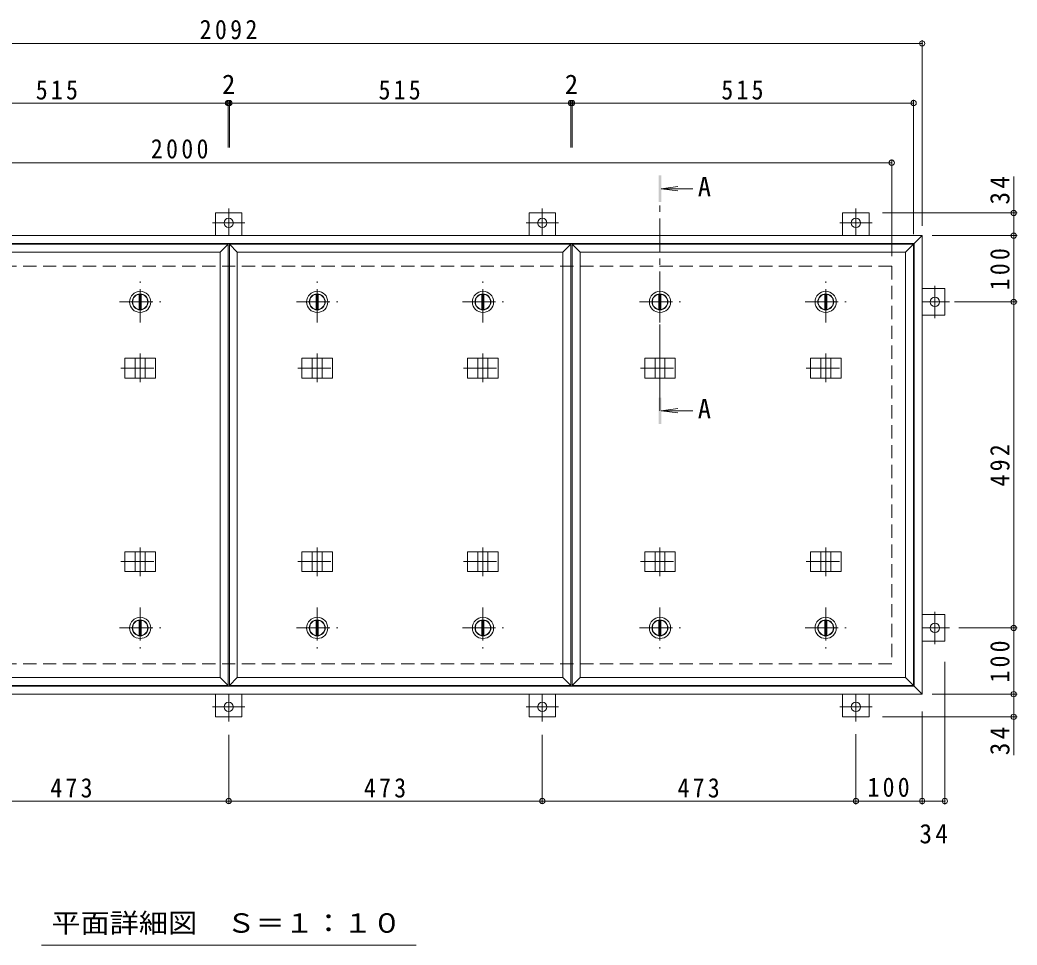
# Model space of a CAD drawing. Units: millimetres at full size, sheet at 1:10. Extents: x -2570 to 2371, y -1962 to 1085.
# Drawn here: x -1510 to -6, y -311 to 1085 of the extents above; entities that cross this region are included whole.
import ezdxf
from ezdxf.enums import TextEntityAlignment as Align

# ---------------------------------------------------------------- set-up
doc = ezdxf.new("R2010")
doc.units = ezdxf.units.MM
doc.header["$LTSCALE"] = 10
doc.header["$PDMODE"] = 32
doc.header["$PDSIZE"] = 8
doc.linetypes.add('CHAIN1', pattern=[8, 5, -1, 1, -1])
doc.linetypes.add('DASHED2', pattern=[3, 2, -1])
for name, color, linetype, lineweight in [('0-1_躯体', 2, 'DASHED2', 9), ('0-2_仕上', 4, 'Continuous', 9), ('0-3_建具', 4, 'Continuous', 9), ('0-5_寸法', 4, 'Continuous', 9), ('0-C', 2, 'Continuous', 9), ('0-E', 3, 'Continuous', 9), ('0-F', 7, 'Continuous', 9)]:
    doc.layers.add(name, color=color, linetype=linetype, lineweight=lineweight)
doc.styles.add('ＭＳ ゴシック', font='')
doc.styles.get('ＭＳ ゴシック').set_extended_font_data('MS Gothic')

msp = doc.modelspace()

# ---------------------------------------------------------------- linework, layer by layer
at = {"layer": '0-1_躯体'}
for p, q in [((-2195.05, 713.77), (-195.05, 713.77)), ((-195.05, 713.77), (-195.05, 113.77)), ((-195.05, 113.77), (-2195.05, 113.77))]:
    msp.add_line(p, q, dxfattribs=at)
at = {"layer": '0-2_仕上'}
for p, q in [((-1196.05, 746.77), (-1196.05, 80.77)), ((-1194.05, 746.77), (-1194.05, 80.77)), ((-679.05, 746.77), (-679.05, 80.77)), ((-677.05, 746.77), (-677.05, 80.77)), ((-162.05, 746.77), (-162.05, 80.77)), ((-1208.05, 734.77), (-1208.05, 92.77)), ((-691.05, 734.77), (-691.05, 92.77)), ((-174.05, 734.77), (-174.05, 92.77)), ((-1711.05, 80.77), (-1196.05, 80.77)), ((-1194.05, 80.77), (-679.05, 80.77)), ((-677.05, 80.77), (-162.05, 80.77))]:
    msp.add_line(p, q, dxfattribs=at)
for points in [[(-1699.05, 734.77), (-1711.05, 746.77), (-1196.05, 746.77)], [(-1699.05, 734.77), (-1208.05, 734.77), (-1196.05, 746.77)], [(-1182.05, 734.77), (-1194.05, 746.77), (-679.05, 746.77)], [(-1182.05, 734.77), (-691.05, 734.77), (-679.05, 746.77)], [(-665.05, 734.77), (-677.05, 746.77), (-162.05, 746.77)], [(-665.05, 734.77), (-174.05, 734.77), (-162.05, 746.77)], [(-1182.05, 734.77), (-1182.05, 92.77), (-1194.05, 80.77)], [(-665.05, 734.77), (-665.05, 92.77), (-677.05, 80.77)], [(-1699.05, 92.77), (-1208.05, 92.77), (-1196.05, 80.77)], [(-1182.05, 92.77), (-691.05, 92.77), (-679.05, 80.77)], [(-665.05, 92.77), (-174.05, 92.77), (-162.05, 80.77)]]:
    msp.add_lwpolyline(points, dxfattribs=at)
at = {"layer": '0-3_建具', "color": 2}
for p, q in [((-2241.05, 759.77), (-149.05, 759.77)), ((-161.05, 747.77), (-149.05, 759.77)), ((-149.05, 759.77), (-149.05, 67.77)), ((-2229.05, 747.77), (-161.05, 747.77)), ((-161.05, 79.77), (-161.05, 747.77)), ((-161.05, 79.77), (-2229.05, 79.77)), ((-161.05, 79.77), (-149.05, 67.77)), ((-149.05, 67.77), (-2241.05, 67.77))]:
    msp.add_line(p, q, dxfattribs=at)
at = {"layer": '0-3_建具'}
for p, q in [((-1351.64, 574.77), (-1351.64, 544.77)), ((-1351.64, 574.77), (-1305.46, 574.77)), ((-1336.05, 574.77), (-1336.05, 544.77)), ((-1321.05, 574.77), (-1321.05, 544.77)), ((-1305.46, 574.77), (-1305.46, 544.77)), ((-1084.64, 574.77), (-1084.64, 544.77)), ((-1084.64, 574.77), (-1038.46, 574.77)), ((-1069.05, 574.77), (-1069.05, 544.77)), ((-1054.05, 574.77), (-1054.05, 544.77)), ((-1038.46, 574.77), (-1038.46, 544.77)), ((-834.64, 574.77), (-834.64, 544.77)), ((-834.64, 574.77), (-788.46, 574.77)), ((-819.05, 574.77), (-819.05, 544.77)), ((-804.05, 574.77), (-804.05, 544.77)), ((-788.46, 574.77), (-788.46, 544.77)), ((-567.64, 574.77), (-567.64, 544.77)), ((-567.64, 574.77), (-521.46, 574.77)), ((-552.05, 574.77), (-552.05, 544.77)), ((-537.05, 574.77), (-537.05, 544.77)), ((-521.46, 574.77), (-521.46, 544.77)), ((-317.64, 574.77), (-317.64, 544.77)), ((-317.64, 574.77), (-271.46, 574.77)), ((-302.05, 574.77), (-302.05, 544.77)), ((-287.05, 574.77), (-287.05, 544.77)), ((-271.46, 574.77), (-271.46, 544.77)), ((-1351.64, 544.77), (-1305.46, 544.77)), ((-1084.64, 544.77), (-1038.46, 544.77)), ((-834.64, 544.77), (-788.46, 544.77)), ((-567.64, 544.77), (-521.46, 544.77)), ((-317.64, 544.77), (-271.46, 544.77)), ((-1351.64, 252.77), (-1351.64, 282.77)), ((-1351.64, 282.77), (-1305.46, 282.77)), ((-1336.05, 252.77), (-1336.05, 282.77)), ((-1321.05, 252.77), (-1321.05, 282.77)), ((-1305.46, 252.77), (-1305.46, 282.77)), ((-1084.64, 252.77), (-1084.64, 282.77)), ((-1084.64, 282.77), (-1038.46, 282.77)), ((-1069.05, 252.77), (-1069.05, 282.77)), ((-1054.05, 252.77), (-1054.05, 282.77)), ((-1038.46, 252.77), (-1038.46, 282.77)), ((-834.64, 252.77), (-834.64, 282.77)), ((-834.64, 282.77), (-788.46, 282.77)), ((-819.05, 252.77), (-819.05, 282.77)), ((-804.05, 252.77), (-804.05, 282.77)), ((-788.46, 252.77), (-788.46, 282.77)), ((-567.64, 252.77), (-567.64, 282.77)), ((-567.64, 282.77), (-521.46, 282.77)), ((-552.05, 252.77), (-552.05, 282.77)), ((-537.05, 252.77), (-537.05, 282.77)), ((-521.46, 252.77), (-521.46, 282.77)), ((-317.64, 252.77), (-317.64, 282.77)), ((-317.64, 282.77), (-271.46, 282.77)), ((-302.05, 252.77), (-302.05, 282.77)), ((-287.05, 252.77), (-287.05, 282.77)), ((-271.46, 252.77), (-271.46, 282.77)), ((-1351.64, 252.77), (-1305.46, 252.77)), ((-1084.64, 252.77), (-1038.46, 252.77)), ((-834.64, 252.77), (-788.46, 252.77)), ((-567.64, 252.77), (-521.46, 252.77)), ((-317.64, 252.77), (-271.46, 252.77))]:
    msp.add_line(p, q, dxfattribs=at)
at = {"layer": '0-3_建具', "linetype": 'CHAIN1'}
for p, q in [((-1328.55, 581.89), (-1328.55, 538.65)), ((-1061.55, 581.89), (-1061.55, 538.65)), ((-811.55, 581.89), (-811.55, 538.65)), ((-544.55, 581.89), (-544.55, 538.65)), ((-294.55, 581.89), (-294.55, 538.65)), ((-1357.96, 559.77), (-1299.14, 559.77)), ((-1090.96, 559.77), (-1032.14, 559.77)), ((-840.96, 559.77), (-782.14, 559.77)), ((-573.96, 559.77), (-515.14, 559.77)), ((-323.96, 559.77), (-265.14, 559.77)), ((-1328.55, 245.65), (-1328.55, 288.89)), ((-1061.55, 245.65), (-1061.55, 288.89)), ((-811.55, 245.65), (-811.55, 288.89)), ((-544.55, 245.65), (-544.55, 288.89)), ((-294.55, 245.65), (-294.55, 288.89)), ((-1357.96, 267.77), (-1299.14, 267.77)), ((-1090.96, 267.77), (-1032.14, 267.77)), ((-840.96, 267.77), (-782.14, 267.77)), ((-573.96, 267.77), (-515.14, 267.77)), ((-323.96, 267.77), (-265.14, 267.77))]:
    msp.add_line(p, q, dxfattribs=at)
at = {"layer": '0-5_寸法'}
for p, q in [((-542.55, 830.59), (-517.76, 833.85)), ((-542.55, 830.59), (-517.76, 827.32)), ((-542.55, 830.59), (-495.08, 830.59)), ((-542.55, 495.46), (-517.76, 498.72)), ((-542.55, 495.46), (-517.76, 492.2)), ((-542.55, 495.46), (-495.08, 495.46))]:
    msp.add_line(p, q, dxfattribs=at)
at = {"layer": '0-5_寸法', "linetype": 'CHAIN1'}
msp.add_line((-544.55, 495.46), (-544.55, 810.59), dxfattribs=at)
at = {"layer": '0-5_寸法', "color": 7}
msp.add_line((-1477.58, -310.85), (-912.52, -310.85), dxfattribs=at)
at = {"layer": '0-5_寸法'}
for points in [[(-542.55, 850.59), (-546.55, 850.59), (-542.55, 810.59), (-546.55, 810.59)], [(-542.55, 475.46), (-546.55, 475.46), (-542.55, 515.46), (-546.55, 515.46)]]:
    msp.add_solid(points, dxfattribs=at)
at = {"layer": '0-C', "linetype": 'CHAIN1'}
for p, q in [((-1328.55, 628.77), (-1328.55, 690.77)), ((-1061.55, 628.77), (-1061.55, 690.77)), ((-811.55, 628.77), (-811.55, 690.77)), ((-544.55, 628.77), (-544.55, 690.77)), ((-294.55, 628.77), (-294.55, 690.77)), ((-1359.55, 659.77), (-1297.55, 659.77)), ((-1092.55, 659.77), (-1030.55, 659.77)), ((-842.55, 659.77), (-780.55, 659.77)), ((-575.55, 659.77), (-513.55, 659.77)), ((-325.55, 659.77), (-263.55, 659.77)), ((-1328.55, 198.77), (-1328.55, 136.77)), ((-1061.55, 198.77), (-1061.55, 136.77)), ((-811.55, 198.77), (-811.55, 136.77)), ((-544.55, 198.77), (-544.55, 136.77)), ((-294.55, 198.77), (-294.55, 136.77)), ((-1359.55, 167.77), (-1297.55, 167.77)), ((-1092.55, 167.77), (-1030.55, 167.77)), ((-842.55, 167.77), (-780.55, 167.77)), ((-575.55, 167.77), (-513.55, 167.77)), ((-325.55, 167.77), (-263.55, 167.77))]:
    msp.add_line(p, q, dxfattribs=at)
at = {"layer": '0-C'}
for p, q in [((-1330.05, 671.17), (-1330.05, 648.37)), ((-1327.05, 671.17), (-1327.05, 648.37)), ((-1063.05, 671.17), (-1063.05, 648.37)), ((-1060.05, 671.17), (-1060.05, 648.37)), ((-813.05, 671.17), (-813.05, 648.37)), ((-810.05, 671.17), (-810.05, 648.37)), ((-546.05, 671.17), (-546.05, 648.37)), ((-543.05, 671.17), (-543.05, 648.37)), ((-296.05, 671.17), (-296.05, 648.37)), ((-293.05, 671.17), (-293.05, 648.37)), ((-1330.05, 156.37), (-1330.05, 179.17)), ((-1327.05, 156.37), (-1327.05, 179.17)), ((-1063.05, 156.37), (-1063.05, 179.17)), ((-1060.05, 156.37), (-1060.05, 179.17)), ((-813.05, 156.37), (-813.05, 179.17)), ((-810.05, 156.37), (-810.05, 179.17)), ((-546.05, 156.37), (-546.05, 179.17)), ((-543.05, 156.37), (-543.05, 179.17)), ((-296.05, 156.37), (-296.05, 179.17)), ((-293.05, 156.37), (-293.05, 179.17))]:
    msp.add_line(p, q, dxfattribs=at)
for centre, radius in [((-1328.55, 659.77), 16), ((-1328.55, 659.77), 12), ((-1328.55, 659.77), 11.5), ((-1061.55, 659.77), 16), ((-1061.55, 659.77), 12), ((-1061.55, 659.77), 11.5), ((-811.55, 659.77), 16), ((-811.55, 659.77), 12), ((-811.55, 659.77), 11.5), ((-544.55, 659.77), 16), ((-544.55, 659.77), 12), ((-544.55, 659.77), 11.5), ((-294.55, 659.77), 16), ((-294.55, 659.77), 12), ((-294.55, 659.77), 11.5), ((-1328.55, 167.77), 16), ((-1061.55, 167.77), 16), ((-811.55, 167.77), 16), ((-544.55, 167.77), 16), ((-294.55, 167.77), 16), ((-1328.55, 167.77), 12), ((-1328.55, 167.77), 11.5), ((-1061.55, 167.77), 12), ((-1061.55, 167.77), 11.5), ((-811.55, 167.77), 12), ((-811.55, 167.77), 11.5), ((-544.55, 167.77), 12), ((-544.55, 167.77), 11.5), ((-294.55, 167.77), 12), ((-294.55, 167.77), 11.5)]:
    msp.add_circle(centre, radius, dxfattribs=at)
at = {"layer": '0-E', "linetype": 'CHAIN1'}
for p, q in [((-1195.05, 800.94), (-1195.05, 759.77)), ((-722.05, 800.94), (-722.05, 759.77)), ((-249.05, 800.94), (-249.05, 759.77)), ((-1170.67, 778.97), (-1219.43, 778.97)), ((-697.67, 778.97), (-746.43, 778.97)), ((-224.67, 778.97), (-273.43, 778.97)), ((-129.85, 635.39), (-129.85, 684.15)), ((-107.88, 659.77), (-149.05, 659.77)), ((-129.85, 143.39), (-129.85, 192.15)), ((-107.88, 167.77), (-149.05, 167.77)), ((-1195.05, 26.6), (-1195.05, 67.77)), ((-722.05, 26.6), (-722.05, 67.77)), ((-249.05, 26.6), (-249.05, 67.77)), ((-1219.43, 48.57), (-1170.67, 48.57)), ((-746.43, 48.57), (-697.67, 48.57)), ((-273.43, 48.57), (-224.67, 48.57))]:
    msp.add_line(p, q, dxfattribs=at)
at = {"layer": '0-E'}
for p, q in [((-1215.05, 793.97), (-1175.05, 793.97)), ((-1215.05, 793.97), (-1215.05, 759.77)), ((-1175.05, 793.97), (-1175.05, 759.77)), ((-742.05, 793.97), (-702.05, 793.97)), ((-742.05, 793.97), (-742.05, 759.77)), ((-702.05, 793.97), (-702.05, 759.77)), ((-269.05, 793.97), (-229.05, 793.97)), ((-269.05, 793.97), (-269.05, 759.77)), ((-229.05, 793.97), (-229.05, 759.77)), ((-114.85, 679.77), (-149.05, 679.77)), ((-114.85, 679.77), (-114.85, 639.77)), ((-114.85, 639.77), (-149.05, 639.77)), ((-114.85, 187.77), (-149.05, 187.77)), ((-114.85, 187.77), (-114.85, 147.77)), ((-114.85, 147.77), (-149.05, 147.77)), ((-1215.05, 33.57), (-1215.05, 67.77)), ((-1175.05, 33.57), (-1175.05, 67.77)), ((-742.05, 33.57), (-742.05, 67.77)), ((-702.05, 33.57), (-702.05, 67.77)), ((-269.05, 33.57), (-269.05, 67.77)), ((-229.05, 33.57), (-229.05, 67.77)), ((-1175.05, 33.57), (-1215.05, 33.57)), ((-702.05, 33.57), (-742.05, 33.57)), ((-229.05, 33.57), (-269.05, 33.57))]:
    msp.add_line(p, q, dxfattribs=at)
for centre in [(-1195.05, 778.97), (-722.05, 778.97), (-249.05, 778.97), (-129.85, 659.77), (-129.85, 167.77), (-1195.05, 48.57), (-722.05, 48.57), (-249.05, 48.57)]:
    msp.add_circle(centre, 7, dxfattribs=at)
at = {"layer": '0-F'}
for p, q in [((-149.05, 774.77), (-149.05, 1054.77)), ((-2241.05, 1049.77), (-149.05, 1049.77)), ((-1196.05, 962.77), (-1196.05, 892.83)), ((-1194.05, 962.77), (-1194.05, 892.83)), ((-679.05, 962.77), (-679.05, 892.83)), ((-677.05, 962.77), (-677.05, 892.83)), ((-162.05, 761.77), (-162.05, 964.77)), ((-1711.05, 959.77), (-1196.05, 959.77)), ((-1196.05, 959.77), (-1194.05, 959.77)), ((-1194.05, 959.77), (-679.05, 959.77)), ((-679.05, 959.77), (-677.05, 959.77)), ((-677.05, 959.77), (-162.05, 959.77)), ((-195.05, 728.77), (-195.05, 874.77)), ((-2195.05, 869.77), (-195.05, 869.77)), ((-10.96, 793.97), (-10.96, 849.15)), ((-5.96, 793.97), (-209.05, 793.97)), ((-10.96, 759.77), (-10.96, 793.97)), ((-134.05, 759.77), (-5.96, 759.77)), ((-10.96, 659.77), (-10.96, 759.77)), ((-100.12, 659.77), (-5.96, 659.77)), ((-10.96, 167.77), (-10.96, 659.77)), ((-93.53, 167.77), (-5.96, 167.77)), ((-10.96, 67.77), (-10.96, 167.77)), ((-114.85, -98.6), (-114.85, 116.56)), ((-134.05, 67.77), (-5.96, 67.77)), ((-10.96, 67.77), (-10.96, 33.57)), ((-5.96, 33.57), (-209.05, 33.57)), ((-149.05, 41.56), (-149.05, -98.6)), ((-10.96, 33.57), (-10.96, -24.38)), ((-1195.05, -96.6), (-1195.05, 6.6)), ((-722.05, -96.6), (-722.05, 6.6)), ((-249.05, 7.63), (-249.05, -98.6)), ((-1668.05, -93.6), (-1195.05, -93.6)), ((-1195.05, -93.6), (-722.05, -93.6)), ((-722.05, -93.6), (-249.05, -93.6)), ((-249.05, -93.6), (-149.05, -93.6)), ((-149.05, -93.6), (-114.85, -93.6))]:
    msp.add_line(p, q, dxfattribs=at)
for p in [(-149.05, 1049.77), (-1196.05, 959.77), (-1194.05, 959.77), (-679.05, 959.77), (-677.05, 959.77), (-162.05, 959.77), (-195.05, 869.77), (-10.96, 793.97), (-10.96, 759.77), (-10.96, 659.77), (-10.96, 167.77), (-10.96, 67.77), (-10.96, 33.57), (-1195.05, -93.6), (-722.05, -93.6), (-249.05, -93.6), (-149.05, -93.6), (-114.85, -93.6)]:
    msp.add_point(p, dxfattribs=at)

# ---------------------------------------------------------------- texts
at = {"layer": '0-5_寸法', "color": 2, "style": 'ＭＳ ゴシック'}
for p in [(-487.52, 810.19), (-487.52, 475.07)]:
    msp.add_text('A', height=29.33, dxfattribs=at).set_placement(p, align=Align.BOTTOM_LEFT)
at = {"layer": '0-5_寸法', "color": 2, "style": 'ＭＳ ゴシック', "width": 1.1}
msp.add_text('平面詳細図\u3000Ｓ＝１：１０', height=29.33, dxfattribs=at).set_placement((-1462.55, -301.04), align=Align.BOTTOM_LEFT)
at = {"layer": '0-F', "color": 2, "style": 'ＭＳ ゴシック'}
for p in [(-1205.05, 964.77), (-688.05, 964.77)]:
    msp.add_text('2', height=29.33, dxfattribs=at).set_placement(p, align=Align.BOTTOM_LEFT)
at = {"layer": '0-F', "color": 2, "char_height": 29.33, "attachment_point": 7, "style": 'ＭＳ ゴシック'}
for s, insert in [('\\T1.28;\\W0.9;2092', (-1238.8, 1055.77)), ('\\T1.27;\\W0.9;515', (-1486.05, 964.77)), ('\\T1.27;\\W0.9;515', (-969.05, 964.77)), ('\\T1.27;\\W0.9;515', (-452.05, 964.77)), ('\\T1.28;\\W0.9;2000', (-1312.5, 875.77)), ('\\T1.27;\\W0.9;473', (-1464.05, -88.6)), ('\\T1.27;\\W0.9;473', (-991.05, -88.6)), ('\\T1.27;\\W0.9;473', (-518.05, -88.6)), ('\\T1.27;\\W0.9;100', (-231.55, -87.6)), ('\\T1.27;\\W0.95;34', (-153.2, -157.82))]:
    msp.add_mtext(s, dxfattribs=dict(at, insert=insert))
at = {"layer": '0-F', "color": 2, "char_height": 29.33, "attachment_point": 7, "rotation": 90, "style": 'ＭＳ ゴシック'}
for s, insert in [('\\T1.27;\\W0.95;34', (-16.96, 806.65)), ('\\T1.27;\\W0.9;100', (-16.96, 677.27)), ('\\T1.27;\\W0.9;492', (-16.96, 381.27)), ('\\T1.27;\\W0.9;100', (-16.96, 85.27)), ('\\T1.27;\\W0.95;34', (-16.96, -24.38))]:
    msp.add_mtext(s, dxfattribs=dict(at, insert=insert))

doc.saveas('drawing.dxf')
